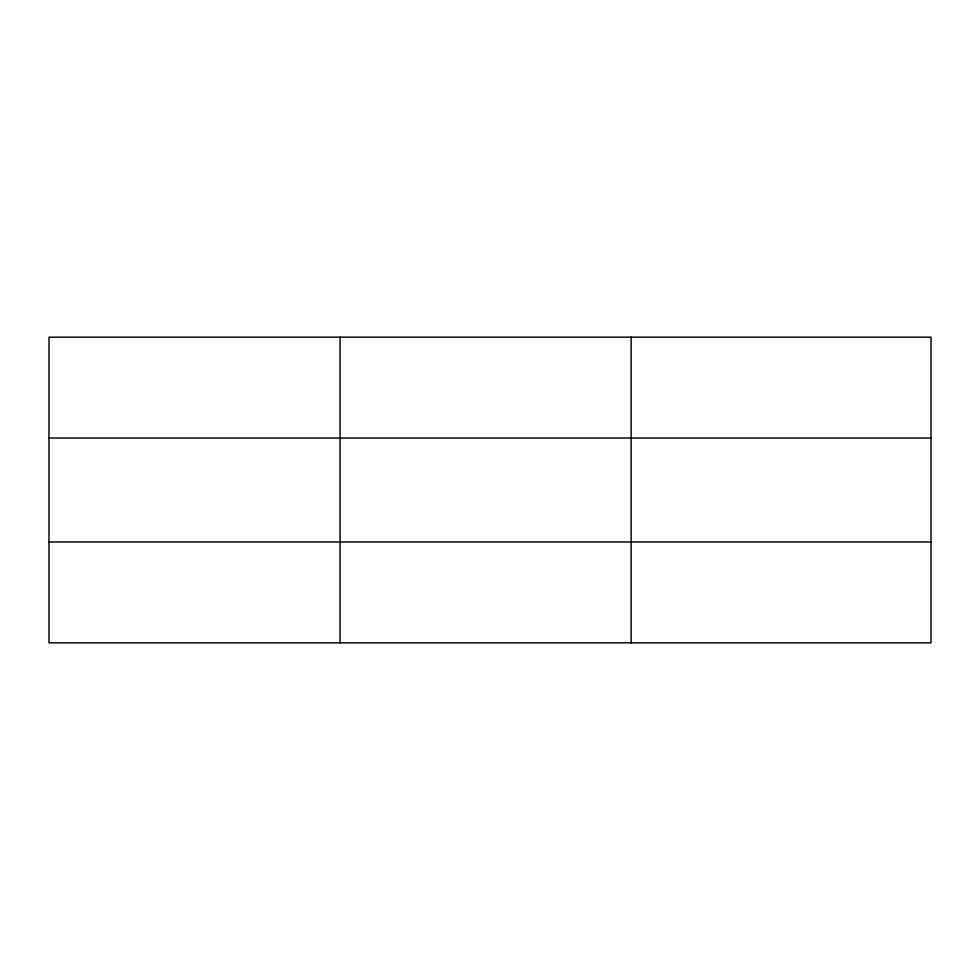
<?xml version="1.0" encoding="UTF-8"?>
<svg xmlns="http://www.w3.org/2000/svg" width="980" height="980" viewBox="0 0 980 980"><rect width="100%" height="100%" fill="white"/><g stroke="black" fill="none" stroke-linecap="round" stroke-linejoin="round"><path stroke-width="1.47" d="M340.06 337.169L340.06 642.831M631.12 337.169L631.12 642.831M931 541.965L931 642.831L49 642.831L49 337.169L931 337.169L931 541.965L49 541.965M49 438.036L931 438.036"/></g></svg>
